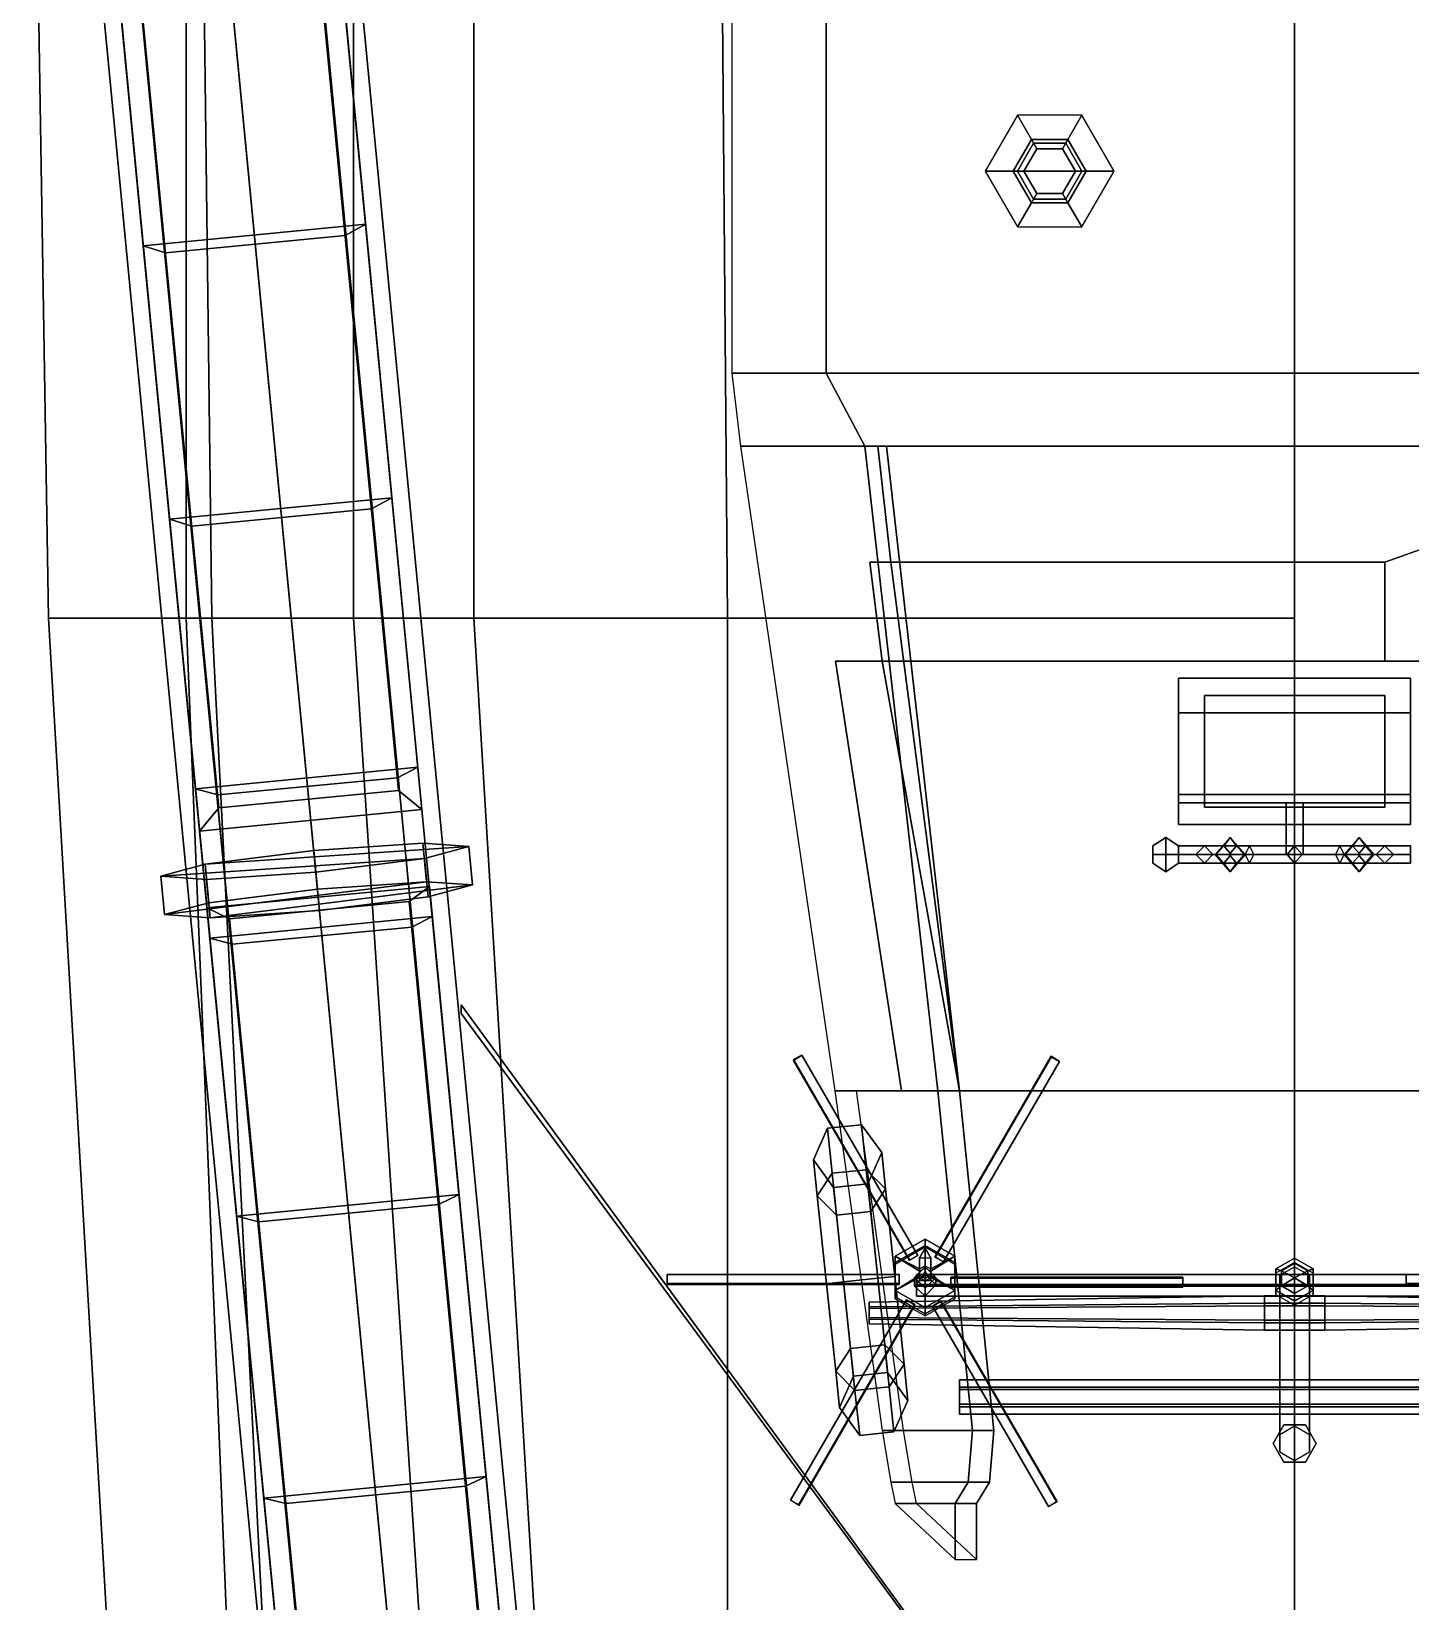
# Model space of a CAD drawing. Extents: x -3 to 3, y -13.2 to 12.7.
# Drawn here: x -2.94 to 0.27, y -2.968 to 0.685 of the extents above; entities that cross this region are included whole.
import ezdxf

# ---------------------------------------------------------------- set-up
doc = ezdxf.new("R2010")
doc.units = 0
doc.layers.get('0').update_dxf_attribs({"linetype": 'CONTINUOUS'})
doc.layers.add('SUPERSTRUCTURE', color=3, linetype='CONTINUOUS')

msp = doc.modelspace()

# ---------------------------------------------------------------- linework, layer by layer
for points in [[(-1.7536, -4.0051, 1.609), (-2.3138, 1.8128, 1.8874), (-2.2319, 0.9618, 1.9279), (-1.7532, -4.01, 1.6789)], [(-2.94, 1.76, 1.85), (-2.58, 1.76), (-2.58, -0.68), (-2.9, -0.68, 1.69)], [(-2.94, 1.76, 1.9), (-2.94, 1.76, 1.85), (-2.9, -0.68, 1.69), (-2.9, -0.68, 1.76)], [(0, 1.76, 1.95), (-2.94, 1.76, 1.9), (-2.9, -0.68, 1.76), (0, -0.68, 1.83)], [(-2.7495, 0.912, 1.9279), (-2.8314, 1.7629, 1.8874), (-2.2712, -4.055, 1.609), (-2.2708, -4.0598, 1.6789)], [(-2.58, 1.76), (-2.55, 1.76, -0.17), (-2.52, -0.68, -0.35), (-2.58, -0.68)], [(-2.55, 1.76, -0.17), (-2.19, 1.76, -0.2), (-2.19, -0.68, -0.37), (-2.52, -0.68, -0.35)], [(-2.19, 1.76, -0.2), (-1.91, 1.76, -0.24), (-1.91, -0.68, -0.42), (-2.19, -0.68, -0.37)], [(-1.91, 1.76, -0.24), (-1.34, 1.76, -0.42), (-1.32, -0.68, -0.61), (-1.91, -0.68, -0.42)], [(-1.34, 1.76, -0.42), (0, 1.76, -1.07), (0, -0.68, -1.07), (-1.32, -0.68, -0.61)], [(-2.8076, 1.5155, 2.4314), (-2.5485, -1.1754, 2.2424), (-2.0309, -1.1256, 2.2424), (-2.29, 1.5654, 2.4314)], [(-1.9393, -4.7899, 1.9165), (-2.1498, -4.8163, 2.0042), (-2.7598, 1.5189, 2.4492), (-2.5493, 1.5453, 2.3616)], [(-1.7275, -4.7756, 2.0042), (-1.9393, -4.7899, 1.9165), (-2.5493, 1.5453, 2.3616), (-2.3375, 1.5595, 2.4492)], [(-1.6386, -4.7819, 2.2158), (-1.7275, -4.7756, 2.0042), (-2.3375, 1.5595, 2.4492), (-2.2487, 1.5532, 2.6609)], [(-2.0309, -1.1256, 2.2424), (-2.0854, -1.0809, 2.1055), (-2.3359, 1.5206, 2.2883), (-2.29, 1.5654, 2.4314)], [(-1.7247, -4.8051, 2.4274), (-1.6386, -4.7819, 2.2158), (-2.2487, 1.5532, 2.6609), (-2.3347, 1.5301, 2.8725)], [(-2.1498, -4.8163, 2.0042), (-2.2359, -4.8394, 2.2158), (-2.8459, 1.4957, 2.6609), (-2.7598, 1.5189, 2.4492)], [(-2.754, 1.4804, 2.2883), (-2.5035, -1.1212, 2.1055), (-2.5485, -1.1754, 2.2424), (-2.8076, 1.5155, 2.4314)], [(-2.147, -4.8457, 2.4274), (-1.9353, -4.8315, 2.5151), (-2.5453, 1.5036, 2.9601), (-2.757, 1.4894, 2.8725)], [(-2.3359, 1.5206, 2.2883), (-2.0854, -1.0809, 2.1055), (-2.5035, -1.1212, 2.1055), (-2.754, 1.4804, 2.2883)], [(-1.9353, -4.8315, 2.5151), (-1.7247, -4.8051, 2.4274), (-2.3347, 1.5301, 2.8725), (-2.5453, 1.5036, 2.9601)], [(-2.2359, -4.8394, 2.2158), (-2.147, -4.8457, 2.4274), (-2.757, 1.4894, 2.8725), (-2.8459, 1.4957, 2.6609)], [(-1.7532, -4.01, 1.6789), (-2.2319, 0.9618, 1.9279), (-2.7495, 0.912, 1.9279), (-2.2708, -4.0598, 1.6789)], [(0, -2.22, 6.78), (0, 0.73, 6.06), (0, 0.73, 6.04), (0, -2.22, 6.76)], [(0, -2.22, 6.76), (0, 0.73, 6.04), (0, 0.73, 6.06), (0, -2.22, 6.78)], [(-0.645, 0.4899, 3.58), (-0.72, 0.36, 3.58), (-0.655, 0.36, 3.67), (-0.6125, 0.4336, 3.67)], [(-0.495, 0.4899, 3.58), (-0.645, 0.4899, 3.58), (-0.6125, 0.4336, 3.67), (-0.5275, 0.4336, 3.67)], [(-0.42, 0.36, 3.58), (-0.495, 0.4899, 3.58), (-0.5275, 0.4336, 3.67), (-0.485, 0.36, 3.67)], [(-0.6125, 0.4336, 3.67), (-0.655, 0.36, 3.67), (-0.63, 0.36, 3.67), (-0.6, 0.412, 3.67)], [(-0.6075, 0.425, 3.52), (-0.645, 0.36, 3.53), (-0.645, 0.36, 3.58), (-0.6075, 0.425, 3.58)], [(-0.6, 0.412, 3.67), (-0.63, 0.36, 3.67), (-0.63, 0.36, 3.77), (-0.6, 0.412, 3.77)], [(-0.54, 0.412, 3.77), (-0.6, 0.412, 3.77), (-0.63, 0.36, 3.77), (-0.51, 0.36, 3.77)], [(-0.5275, 0.4336, 3.67), (-0.6125, 0.4336, 3.67), (-0.6, 0.412, 3.67), (-0.54, 0.412, 3.67)], [(-0.5325, 0.425, 3.52), (-0.6075, 0.425, 3.52), (-0.6075, 0.425, 3.58), (-0.5325, 0.425, 3.58)], [(-0.54, 0.412, 3.67), (-0.6, 0.412, 3.67), (-0.6, 0.412, 3.77), (-0.54, 0.412, 3.77)], [(-0.485, 0.36, 3.67), (-0.5275, 0.4336, 3.67), (-0.54, 0.412, 3.67), (-0.51, 0.36, 3.67)], [(-0.51, 0.36, 3.67), (-0.54, 0.412, 3.67), (-0.54, 0.412, 3.77), (-0.51, 0.36, 3.77)], [(-0.495, 0.36, 3.53), (-0.5325, 0.425, 3.52), (-0.5325, 0.425, 3.58), (-0.495, 0.36, 3.58)], [(-0.72, 0.36, 3.58), (-0.645, 0.2301, 3.58), (-0.6125, 0.2864, 3.67), (-0.655, 0.36, 3.67)], [(-0.655, 0.36, 3.67), (-0.6125, 0.2864, 3.67), (-0.6, 0.308, 3.67), (-0.63, 0.36, 3.67)], [(-0.645, 0.36, 3.53), (-0.6075, 0.295, 3.53), (-0.6075, 0.295, 3.58), (-0.645, 0.36, 3.58)], [(-0.63, 0.36, 3.67), (-0.6, 0.308, 3.67), (-0.6, 0.308, 3.77), (-0.63, 0.36, 3.77)], [(-0.51, 0.36, 3.77), (-0.63, 0.36, 3.77), (-0.6, 0.308, 3.77), (-0.54, 0.308, 3.77)], [(-0.54, 0.308, 3.67), (-0.51, 0.36, 3.67), (-0.51, 0.36, 3.77), (-0.54, 0.308, 3.77)], [(-0.5275, 0.2864, 3.67), (-0.485, 0.36, 3.67), (-0.51, 0.36, 3.67), (-0.54, 0.308, 3.67)], [(-0.5325, 0.295, 3.53), (-0.495, 0.36, 3.53), (-0.495, 0.36, 3.58), (-0.5325, 0.295, 3.58)], [(-0.495, 0.2301, 3.58), (-0.42, 0.36, 3.58), (-0.485, 0.36, 3.67), (-0.5275, 0.2864, 3.67)], [(-0.6125, 0.2864, 3.67), (-0.5275, 0.2864, 3.67), (-0.54, 0.308, 3.67), (-0.6, 0.308, 3.67)], [(-0.6075, 0.295, 3.53), (-0.5325, 0.295, 3.53), (-0.5325, 0.295, 3.58), (-0.6075, 0.295, 3.58)], [(-0.6, 0.308, 3.67), (-0.54, 0.308, 3.67), (-0.54, 0.308, 3.77), (-0.6, 0.308, 3.77)], [(-0.645, 0.2301, 3.58), (-0.495, 0.2301, 3.58), (-0.5275, 0.2864, 3.67), (-0.6125, 0.2864, 3.67)], [(-2.162, 0.2362, 1.887), (-2.2097, 0.2099, 2.1962), (-2.6278, 0.1697, 2.1962), (-2.6796, 0.1864, 1.887)], [(-2.6796, 0.1864, 1.887), (-2.6278, 0.1697, 2.1962), (-2.2097, 0.2099, 2.1962), (-2.162, 0.2362, 1.887)], [(-2.6184, -0.4498, 1.8523), (-2.5666, -0.4658, 2.1516), (-2.1485, -0.4256, 2.1516), (-2.1008, -0.4, 1.8523)], [(-2.1008, -0.4, 1.8523), (-2.1485, -0.4256, 2.1516), (-2.5666, -0.4658, 2.1516), (-2.6184, -0.4498, 1.8523)], [(0, -0.68, 1.83), (-2.9, -0.68, 1.76), (-2.67, -4.64, 1.54), (0, -4.64, 1.63)], [(-2.9, -0.68, 1.76), (-2.9, -0.68, 1.69), (-2.67, -4.64, 1.49), (-2.67, -4.64, 1.54)], [(-2.9, -0.68, 1.69), (-2.58, -0.68), (-2.42, -4.64), (-2.67, -4.64, 1.49)], [(-2.58, -0.68), (-2.52, -0.68, -0.35), (-2.32, -4.64, -0.6), (-2.42, -4.64)], [(-2.52, -0.68, -0.35), (-2.19, -0.68, -0.37), (-1.93, -4.64, -0.68), (-2.32, -4.64, -0.6)], [(-2.19, -0.68, -0.37), (-1.91, -0.68, -0.42), (-1.67, -4.64, -0.73), (-1.93, -4.64, -0.68)], [(-1.91, -0.68, -0.42), (-1.32, -0.68, -0.61), (-1.32, -4.64, -0.8), (-1.67, -4.64, -0.73)], [(-1.32, -0.68, -0.61), (0, -0.68, -1.07), (0, -4.64, -1.07), (-1.32, -4.64, -0.8)], [(-0.27, -1.11, 3.55), (-0.27, -0.82, 3.37), (-0.27, -1.16, 3.37), (-0.27, -1.16, 3.55)], [(0.27, -0.82, 3.86), (0.27, -0.82, 3.37), (-0.27, -0.82, 3.37), (-0.27, -0.82, 3.86)], [(-0.27, -0.82, 3.86), (-0.27, -0.82, 3.37), (-0.27, -1.09, 3.89), (-0.27, -0.9, 3.98)], [(0.27, -0.9, 3.98), (0.27, -0.82, 3.86), (-0.27, -0.82, 3.86), (-0.27, -0.9, 3.98)], [(-0.27, -1.09, 3.89), (-0.27, -0.82, 3.37), (-0.27, -1.11, 3.55), (-0.27, -1.11, 3.85)], [(0.27, -1.16, 3.37), (0.27, -0.82, 3.37), (0.27, -1.11, 3.55), (0.27, -1.16, 3.55)], [(0.27, -1.09, 3.89), (0.27, -0.82, 3.37), (0.27, -0.82, 3.86), (0.27, -0.9, 3.98)], [(0.27, -1.11, 3.55), (0.27, -0.82, 3.37), (0.27, -1.09, 3.89), (0.27, -1.11, 3.85)], [(-0.21, -0.86, 3.37), (-0.21, -0.86, 2.69), (-0.21, -1.12, 2.69), (-0.21, -1.12, 3.37)], [(0.21, -0.86, 3.37), (0.21, -0.86, 2.69), (-0.21, -0.86, 2.69), (-0.21, -0.86, 3.37)], [(0.21, -1.12, 2.69), (0.21, -0.86, 2.69), (0.21, -0.86, 3.37), (0.21, -1.12, 3.37)], [(-0.27, -0.9, 3.98), (-0.27, -1.09, 3.89), (0.27, -1.09, 3.89), (0.27, -0.9, 3.98)], [(-2.0404, -1.0269, 1.8283), (-2.0883, -1.0512, 2.1076), (-2.5064, -1.0914, 2.1076), (-2.558, -1.0768, 1.8283)], [(-2.558, -1.0768, 1.8283), (-2.5064, -1.0914, 2.1076), (-2.0883, -1.0512, 2.1076), (-2.0404, -1.0269, 1.8283)], [(-2.5485, -1.1754, 2.2424), (-2.5035, -1.1212, 2.1055), (-2.0854, -1.0809, 2.1055), (-2.0309, -1.1256, 2.2424)], [(0.27, -1.11, 3.85), (0.27, -1.09, 3.89), (-0.27, -1.09, 3.89), (-0.27, -1.11, 3.85)], [(0.27, -1.16, 3.55), (0.27, -1.11, 3.55), (-0.27, -1.11, 3.55), (-0.27, -1.16, 3.55)], [(-0.27, -1.11, 3.85), (-0.27, -1.11, 3.55), (0.27, -1.11, 3.55), (0.27, -1.11, 3.85)], [(-0.21, -1.12, 3.37), (-0.21, -1.12, 2.69), (0.21, -1.12, 2.69), (0.21, -1.12, 3.37)], [(-0.02, -1.23, 3.72), (0, -1.23, 3.74), (0, -1.11, 3.74), (-0.02, -1.11, 3.72)], [(0, -1.23, 3.7), (-0.02, -1.23, 3.72), (-0.02, -1.11, 3.72), (0, -1.11, 3.7)], [(0, -1.23, 3.74), (0.02, -1.23, 3.72), (0.02, -1.11, 3.72), (0, -1.11, 3.74)], [(0.02, -1.23, 3.72), (0, -1.23, 3.7), (0, -1.11, 3.7), (0.02, -1.11, 3.72)], [(-0.27, -1.16, 3.55), (-0.27, -1.16, 3.37), (0.27, -1.16, 3.37), (0.27, -1.16, 3.55)], [(-2.0288, -1.2038, 2.2123), (-2.2829, -1.2209, 2.1071), (-2.5356, -1.2526, 2.2123), (-1.9222, -1.2114, 2.4662)], [(-2.0202, -1.2932, 2.206), (-2.2743, -1.3103, 2.1008), (-2.2829, -1.2209, 2.1071), (-2.0288, -1.2038, 2.2123)], [(-1.9136, -1.3008, 2.46), (-2.0202, -1.2932, 2.206), (-2.0288, -1.2038, 2.2123), (-1.9222, -1.2114, 2.4662)], [(-0.33, -1.21, 3.72), (-0.33, -1.23, 3.74), (-0.3, -1.23, 3.76), (-0.3, -1.19, 3.72)], [(-0.33, -1.23, 3.7), (-0.33, -1.21, 3.72), (-0.3, -1.19, 3.72), (-0.3, -1.23, 3.68)], [(-0.27, -1.21, 3.72), (-0.27, -1.23, 3.7), (-0.3, -1.23, 3.68), (-0.3, -1.19, 3.72)], [(-0.27, -1.23, 3.74), (-0.27, -1.21, 3.72), (-0.3, -1.19, 3.72), (-0.3, -1.23, 3.76)], [(-0.165, -1.21, 3.4342), (-0.1823, -1.23, 3.4442), (-0.1846, -1.23, 3.4802), (-0.15, -1.19, 3.4602)], [(-0.1523, -1.23, 3.4962), (-0.135, -1.21, 3.4862), (-0.15, -1.19, 3.4602), (-0.1846, -1.23, 3.4802)], [(-0.1823, -1.23, 3.9958), (-0.165, -1.21, 4.0058), (-0.15, -1.19, 3.9798), (-0.1846, -1.23, 3.9598)], [(-0.135, -1.21, 3.9538), (-0.1523, -1.23, 3.9438), (-0.1846, -1.23, 3.9598), (-0.15, -1.19, 3.9798)], [(-0.1477, -1.23, 3.4242), (-0.165, -1.21, 3.4342), (-0.15, -1.19, 3.4602), (-0.1154, -1.23, 3.4402)], [(-0.165, -1.21, 4.0058), (-0.1477, -1.23, 4.0158), (-0.1154, -1.23, 3.9998), (-0.15, -1.19, 3.9798)], [(-0.135, -1.21, 3.4862), (-0.1177, -1.23, 3.4762), (-0.1154, -1.23, 3.4402), (-0.15, -1.19, 3.4602)], [(-0.1177, -1.23, 3.9638), (-0.135, -1.21, 3.9538), (-0.15, -1.19, 3.9798), (-0.1154, -1.23, 3.9998)], [(0.165, -1.21, 3.4342), (0.1477, -1.23, 3.4242), (0.1154, -1.23, 3.4402), (0.15, -1.19, 3.4602)], [(0.1177, -1.23, 3.4762), (0.135, -1.21, 3.4862), (0.15, -1.19, 3.4602), (0.1154, -1.23, 3.4402)], [(0.1477, -1.23, 4.0158), (0.165, -1.21, 4.0058), (0.15, -1.19, 3.9798), (0.1154, -1.23, 3.9998)], [(0.135, -1.21, 3.9538), (0.1177, -1.23, 3.9638), (0.1154, -1.23, 3.9998), (0.15, -1.19, 3.9798)], [(0.135, -1.21, 3.4862), (0.1523, -1.23, 3.4962), (0.1846, -1.23, 3.4802), (0.15, -1.19, 3.4602)], [(0.1523, -1.23, 3.9438), (0.135, -1.21, 3.9538), (0.15, -1.19, 3.9798), (0.1846, -1.23, 3.9598)], [(0.1823, -1.23, 3.4442), (0.165, -1.21, 3.4342), (0.15, -1.19, 3.4602), (0.1846, -1.23, 3.4802)], [(0.165, -1.21, 4.0058), (0.1823, -1.23, 3.9958), (0.1846, -1.23, 3.9598), (0.15, -1.19, 3.9798)], [(-1.9222, -1.2114, 2.4662), (-2.5356, -1.2526, 2.2123), (-2.6389, -1.2804, 2.4662), (-2.0254, -1.2392, 2.7202)], [(-2.0254, -1.2392, 2.7202), (-2.6389, -1.2804, 2.4662), (-2.5322, -1.288, 2.7202), (-2.2781, -1.2709, 2.8254)], [(-2.2743, -1.3103, 2.1008), (-2.527, -1.342, 2.206), (-2.5356, -1.2526, 2.2123), (-2.2829, -1.2209, 2.1071)], [(-2.2695, -1.3603, 2.8191), (-2.0168, -1.3286, 2.7139), (-2.0254, -1.2392, 2.7202), (-2.2781, -1.2709, 2.8254)], [(-2.0168, -1.3286, 2.7139), (-1.9136, -1.3008, 2.46), (-1.9222, -1.2114, 2.4662), (-2.0254, -1.2392, 2.7202)], [(-0.33, -1.25, 3.72), (-0.33, -1.23, 3.74), (-0.33, -1.21, 3.72), (-0.33, -1.23, 3.7)], [(-0.33, -1.23, 3.74), (-0.33, -1.25, 3.72), (-0.3, -1.27, 3.72), (-0.3, -1.23, 3.76)], [(-0.33, -1.25, 3.72), (-0.33, -1.23, 3.7), (-0.3, -1.23, 3.68), (-0.3, -1.27, 3.72)], [(-0.27, -1.23, 3.7), (-0.27, -1.25, 3.72), (-0.3, -1.27, 3.72), (-0.3, -1.23, 3.68)], [(-0.27, -1.25, 3.72), (-0.27, -1.23, 3.74), (-0.3, -1.23, 3.76), (-0.3, -1.27, 3.72)], [(-0.27, -1.21, 3.72), (-0.27, -1.23, 3.74), (0, -1.23, 3.74), (0, -1.21, 3.72)], [(-0.27, -1.23, 3.7), (-0.27, -1.21, 3.72), (0, -1.21, 3.72), (0, -1.23, 3.7)], [(-0.27, -1.23, 3.74), (-0.27, -1.25, 3.72), (0, -1.25, 3.72), (0, -1.23, 3.74)], [(-0.27, -1.25, 3.72), (-0.27, -1.23, 3.7), (0, -1.23, 3.7), (0, -1.25, 3.72)], [(-0.23, -1.23, 3.72), (-0.21, -1.21, 3.72), (-0.105, -1.21, 3.5381), (-0.115, -1.23, 3.5208)], [(-0.115, -1.23, 3.9192), (-0.105, -1.21, 3.9019), (-0.21, -1.21, 3.72), (-0.23, -1.23, 3.72)], [(-0.21, -1.25, 3.72), (-0.23, -1.23, 3.72), (-0.115, -1.23, 3.5208), (-0.105, -1.25, 3.5381)], [(-0.105, -1.25, 3.9019), (-0.115, -1.23, 3.9192), (-0.23, -1.23, 3.72), (-0.21, -1.25, 3.72)], [(-0.21, -1.21, 3.72), (-0.19, -1.23, 3.72), (-0.095, -1.23, 3.5555), (-0.105, -1.21, 3.5381)], [(-0.105, -1.21, 3.9019), (-0.095, -1.23, 3.8845), (-0.19, -1.23, 3.72), (-0.21, -1.21, 3.72)], [(-0.19, -1.23, 3.72), (-0.21, -1.25, 3.72), (-0.105, -1.25, 3.5381), (-0.095, -1.23, 3.5555)], [(-0.095, -1.23, 3.8845), (-0.105, -1.25, 3.9019), (-0.21, -1.25, 3.72), (-0.19, -1.23, 3.72)], [(-0.1823, -1.23, 3.4442), (-0.165, -1.25, 3.4342), (-0.15, -1.27, 3.4602), (-0.1846, -1.23, 3.4802)], [(-0.135, -1.25, 3.4862), (-0.1523, -1.23, 3.4962), (-0.1846, -1.23, 3.4802), (-0.15, -1.27, 3.4602)], [(-0.165, -1.25, 4.0058), (-0.1823, -1.23, 3.9958), (-0.1846, -1.23, 3.9598), (-0.15, -1.27, 3.9798)], [(-0.1523, -1.23, 3.9438), (-0.135, -1.25, 3.9538), (-0.15, -1.27, 3.9798), (-0.1846, -1.23, 3.9598)], [(-0.165, -1.25, 3.4342), (-0.1823, -1.23, 3.4442), (-0.165, -1.21, 3.4342), (-0.1477, -1.23, 3.4242)], [(-0.165, -1.25, 4.0058), (-0.1477, -1.23, 4.0158), (-0.165, -1.21, 4.0058), (-0.1823, -1.23, 3.9958)], [(-0.165, -1.25, 3.4342), (-0.1477, -1.23, 3.4242), (-0.1154, -1.23, 3.4402), (-0.15, -1.27, 3.4602)], [(-0.1477, -1.23, 4.0158), (-0.165, -1.25, 4.0058), (-0.15, -1.27, 3.9798), (-0.1154, -1.23, 3.9998)], [(-0.135, -1.21, 3.4862), (-0.1523, -1.23, 3.4962), (-0.0173, -1.23, 3.73), (0, -1.21, 3.72)], [(-0.1523, -1.23, 3.9438), (-0.135, -1.21, 3.9538), (0, -1.21, 3.72), (-0.0173, -1.23, 3.71)], [(-0.1523, -1.23, 3.4962), (-0.135, -1.25, 3.4862), (0, -1.25, 3.72), (-0.0173, -1.23, 3.73)], [(-0.135, -1.25, 3.9538), (-0.1523, -1.23, 3.9438), (-0.0173, -1.23, 3.71), (0, -1.25, 3.72)], [(-0.1177, -1.23, 3.4762), (-0.135, -1.25, 3.4862), (-0.15, -1.27, 3.4602), (-0.1154, -1.23, 3.4402)], [(-0.135, -1.25, 3.9538), (-0.1177, -1.23, 3.9638), (-0.1154, -1.23, 3.9998), (-0.15, -1.27, 3.9798)], [(-0.1177, -1.23, 3.4762), (-0.135, -1.21, 3.4862), (0, -1.21, 3.72), (0.0173, -1.23, 3.71)], [(-0.135, -1.21, 3.9538), (-0.1177, -1.23, 3.9638), (0.0173, -1.23, 3.73), (0, -1.21, 3.72)], [(-0.135, -1.25, 3.4862), (-0.1177, -1.23, 3.4762), (0.0173, -1.23, 3.71), (0, -1.25, 3.72)], [(-0.1177, -1.23, 3.9638), (-0.135, -1.25, 3.9538), (0, -1.25, 3.72), (0.0173, -1.23, 3.73)], [(-0.115, -1.23, 3.5208), (-0.105, -1.21, 3.5381), (0.105, -1.21, 3.5381), (0.115, -1.23, 3.5208)], [(0.115, -1.23, 3.9192), (0.105, -1.21, 3.9019), (-0.105, -1.21, 3.9019), (-0.115, -1.23, 3.9192)], [(-0.105, -1.25, 3.5381), (-0.115, -1.23, 3.5208), (0.115, -1.23, 3.5208), (0.105, -1.25, 3.5381)], [(0.105, -1.25, 3.9019), (0.115, -1.23, 3.9192), (-0.115, -1.23, 3.9192), (-0.105, -1.25, 3.9019)], [(-0.105, -1.21, 3.5381), (-0.095, -1.23, 3.5555), (0.095, -1.23, 3.5555), (0.105, -1.21, 3.5381)], [(0.105, -1.21, 3.9019), (0.095, -1.23, 3.8845), (-0.095, -1.23, 3.8845), (-0.105, -1.21, 3.9019)], [(-0.095, -1.23, 3.5555), (-0.105, -1.25, 3.5381), (0.105, -1.25, 3.5381), (0.095, -1.23, 3.5555)], [(0.095, -1.23, 3.8845), (0.105, -1.25, 3.9019), (-0.105, -1.25, 3.9019), (-0.095, -1.23, 3.8845)], [(0.135, -1.21, 3.4862), (0.1177, -1.23, 3.4762), (-0.0173, -1.23, 3.71), (0, -1.21, 3.72)], [(0.1177, -1.23, 3.9638), (0.135, -1.21, 3.9538), (0, -1.21, 3.72), (-0.0173, -1.23, 3.73)], [(0.1177, -1.23, 3.4762), (0.135, -1.25, 3.4862), (0, -1.25, 3.72), (-0.0173, -1.23, 3.71)], [(0.135, -1.25, 3.9538), (0.1177, -1.23, 3.9638), (-0.0173, -1.23, 3.73), (0, -1.25, 3.72)], [(0.27, -1.23, 3.74), (0.27, -1.21, 3.72), (0, -1.21, 3.72), (0, -1.23, 3.74)], [(0.27, -1.21, 3.72), (0.27, -1.23, 3.7), (0, -1.23, 3.7), (0, -1.21, 3.72)], [(0.1523, -1.23, 3.4962), (0.135, -1.21, 3.4862), (0, -1.21, 3.72), (0.0173, -1.23, 3.73)], [(0.135, -1.21, 3.9538), (0.1523, -1.23, 3.9438), (0.0173, -1.23, 3.71), (0, -1.21, 3.72)], [(0.27, -1.25, 3.72), (0.27, -1.23, 3.74), (0, -1.23, 3.74), (0, -1.25, 3.72)], [(0.27, -1.23, 3.7), (0.27, -1.25, 3.72), (0, -1.25, 3.72), (0, -1.23, 3.7)], [(0.135, -1.25, 3.4862), (0.1523, -1.23, 3.4962), (0.0173, -1.23, 3.73), (0, -1.25, 3.72)], [(0.1523, -1.23, 3.9438), (0.135, -1.25, 3.9538), (0, -1.25, 3.72), (0.0173, -1.23, 3.71)], [(0.105, -1.21, 3.5381), (0.095, -1.23, 3.5555), (0.19, -1.23, 3.72), (0.21, -1.21, 3.72)], [(0.21, -1.21, 3.72), (0.19, -1.23, 3.72), (0.095, -1.23, 3.8845), (0.105, -1.21, 3.9019)], [(0.095, -1.23, 3.5555), (0.105, -1.25, 3.5381), (0.21, -1.25, 3.72), (0.19, -1.23, 3.72)], [(0.19, -1.23, 3.72), (0.21, -1.25, 3.72), (0.105, -1.25, 3.9019), (0.095, -1.23, 3.8845)], [(0.115, -1.23, 3.5208), (0.105, -1.21, 3.5381), (0.21, -1.21, 3.72), (0.23, -1.23, 3.72)], [(0.23, -1.23, 3.72), (0.21, -1.21, 3.72), (0.105, -1.21, 3.9019), (0.115, -1.23, 3.9192)], [(0.105, -1.25, 3.5381), (0.115, -1.23, 3.5208), (0.23, -1.23, 3.72), (0.21, -1.25, 3.72)], [(0.21, -1.25, 3.72), (0.23, -1.23, 3.72), (0.115, -1.23, 3.9192), (0.105, -1.25, 3.9019)], [(0.1477, -1.23, 3.4242), (0.165, -1.25, 3.4342), (0.15, -1.27, 3.4602), (0.1154, -1.23, 3.4402)], [(0.135, -1.25, 3.4862), (0.1177, -1.23, 3.4762), (0.1154, -1.23, 3.4402), (0.15, -1.27, 3.4602)], [(0.165, -1.25, 4.0058), (0.1477, -1.23, 4.0158), (0.1154, -1.23, 3.9998), (0.15, -1.27, 3.9798)], [(0.1177, -1.23, 3.9638), (0.135, -1.25, 3.9538), (0.15, -1.27, 3.9798), (0.1154, -1.23, 3.9998)], [(0.1523, -1.23, 3.4962), (0.135, -1.25, 3.4862), (0.15, -1.27, 3.4602), (0.1846, -1.23, 3.4802)], [(0.135, -1.25, 3.9538), (0.1523, -1.23, 3.9438), (0.1846, -1.23, 3.9598), (0.15, -1.27, 3.9798)], [(0.165, -1.25, 3.4342), (0.1477, -1.23, 3.4242), (0.165, -1.21, 3.4342), (0.1823, -1.23, 3.4442)], [(0.165, -1.25, 4.0058), (0.1823, -1.23, 3.9958), (0.165, -1.21, 4.0058), (0.1477, -1.23, 4.0158)], [(0.165, -1.25, 3.4342), (0.1823, -1.23, 3.4442), (0.1846, -1.23, 3.4802), (0.15, -1.27, 3.4602)], [(0.1823, -1.23, 3.9958), (0.165, -1.25, 4.0058), (0.15, -1.27, 3.9798), (0.1846, -1.23, 3.9598)], [(-2.527, -1.342, 2.206), (-2.6303, -1.3698, 2.46), (-2.6389, -1.2804, 2.4662), (-2.5356, -1.2526, 2.2123)], [(-2.5236, -1.3774, 2.7139), (-2.2695, -1.3603, 2.8191), (-2.2781, -1.2709, 2.8254), (-2.5322, -1.288, 2.7202)], [(-2.6303, -1.3698, 2.46), (-2.5236, -1.3774, 2.7139), (-2.5322, -1.288, 2.7202), (-2.6389, -1.2804, 2.4662)], [(-2.527, -1.342, 2.206), (-2.2743, -1.3103, 2.1008), (-2.0202, -1.2932, 2.206), (-2.6303, -1.3698, 2.46)], [(-2.6303, -1.3698, 2.46), (-2.0202, -1.2932, 2.206), (-1.9136, -1.3008, 2.46), (-2.5236, -1.3774, 2.7139)], [(-2.0137, -1.3043, 2.2298), (-2.0606, -1.3391, 2.0874), (-2.4786, -1.3794, 2.0874), (-2.5313, -1.3542, 2.2298)], [(-1.7479, -4.0648, 2.0359), (-2.0137, -1.3043, 2.2298), (-2.5313, -1.3542, 2.2298), (-2.2655, -4.1146, 2.0359)], [(-2.5236, -1.3774, 2.7139), (-1.9136, -1.3008, 2.46), (-2.0168, -1.3286, 2.7139), (-2.2695, -1.3603, 2.8191)], [(-1.7986, -4.0599, 1.8962), (-2.0606, -1.3391, 2.0874), (-2.0137, -1.3043, 2.2298), (-1.7479, -4.0648, 2.0359)], [(-2.2167, -4.1001, 1.8962), (-2.4786, -1.3794, 2.0874), (-2.0606, -1.3391, 2.0874), (-1.7986, -4.0599, 1.8962)], [(-2.5313, -1.3542, 2.2298), (-2.4786, -1.3794, 2.0874), (-2.2167, -4.1001, 1.8962), (-2.2655, -4.1146, 2.0359)], [(-2.5245, -1.4243, 1.8039), (-2.4729, -1.4389, 2.0832), (-2.0548, -1.3987, 2.0832), (-2.0069, -1.3745, 1.8039)], [(-2.0069, -1.3745, 1.8039), (-2.0548, -1.3987, 2.0832), (-2.4729, -1.4389, 2.0832), (-2.5245, -1.4243, 1.8039)], [(-0.17, -3.9999, 5.3499), (-1.94, -1.5799, 1.7899), (-1.94, -1.5999, 1.7899), (-0.17, -3.9999, 5.3299)], [(-0.17, -3.9999, 5.3299), (-1.94, -1.5999, 1.7899), (-1.94, -1.5799, 1.7899), (-0.17, -3.9999, 5.3499)], [(0.17, -3.9999, 5.3299), (1.94, -1.5999, 1.7899), (1.94, -1.5799, 1.7899), (0.17, -3.9999, 5.3499)], [(0.17, -3.9999, 5.3499), (1.94, -1.5799, 1.7899), (1.94, -1.5999, 1.7899), (0.17, -3.9999, 5.3299)], [(-1.1665, -1.709, 7.0356), (-1.147, -1.6966, 7.0475), (-0.877, -2.1625, 7.0883), (-0.8965, -2.1748, 7.0763)], [(-1.147, -1.6966, 7.0475), (-1.1665, -1.7067, 7.0615), (-0.8965, -2.1726, 7.1022), (-0.877, -2.1625, 7.0883)], [(-1.1665, -1.7067, 7.0615), (-1.1665, -1.709, 7.0356), (-0.8965, -2.1748, 7.0763), (-0.8965, -2.1726, 7.1022)], [(-0.5665, -1.6992, 7.0608), (-0.5665, -1.7015, 7.0349), (-0.8365, -2.1674, 7.0757), (-0.8365, -2.1651, 7.1016)], [(-0.547, -1.7116, 7.0489), (-0.5665, -1.6992, 7.0608), (-0.8365, -2.1651, 7.1016), (-0.817, -2.1775, 7.0896)], [(-0.5665, -1.7015, 7.0349), (-0.547, -1.7116, 7.0489), (-0.817, -2.1775, 7.0896), (-0.8365, -2.1674, 7.0757)], [(-1.0873, -1.8669, 3.03), (-1.0078, -1.8585, 3.03), (-0.9968, -1.9632, 2.7759), (-1.0763, -1.9715, 2.7759)], [(-1.0763, -1.9715, 3.2841), (-0.9968, -1.9632, 3.2841), (-1.0078, -1.8585, 3.03), (-1.0873, -1.8669, 3.03)], [(-1.0078, -1.8585, 3.03), (-0.9608, -1.9232, 3.03), (-0.9519, -2.0077, 2.8249), (-0.9968, -1.9632, 2.7759)], [(-0.9968, -1.9632, 3.2841), (-0.9519, -2.0077, 3.2351), (-0.9608, -1.9232, 3.03), (-1.0078, -1.8585, 3.03)], [(-1.1199, -1.94, 3.03), (-1.0873, -1.8669, 3.03), (-1.0763, -1.9715, 2.7759), (-1.111, -2.0244, 2.8249)], [(-1.111, -2.0244, 3.2351), (-1.0763, -1.9715, 3.2841), (-1.0873, -1.8669, 3.03), (-1.1199, -1.94, 3.03)], [(-0.9608, -1.9232, 3.03), (-0.9933, -1.9963, 3.03), (-0.9865, -2.0606, 2.8739), (-0.9519, -2.0077, 2.8249)], [(-0.9519, -2.0077, 3.2351), (-0.9865, -2.0606, 3.1861), (-0.9933, -1.9963, 3.03), (-0.9608, -1.9232, 3.03)], [(-1.0729, -2.0047, 3.03), (-1.1199, -1.94, 3.03), (-1.111, -2.0244, 2.8249), (-1.0661, -2.069, 2.8739)], [(-1.0661, -2.069, 3.1861), (-1.111, -2.0244, 3.2351), (-1.1199, -1.94, 3.03), (-1.0729, -2.0047, 3.03)], [(-1.111, -2.0244, 2.8249), (-1.0763, -1.9715, 2.7759), (-1.0498, -2.2242, 2.6707), (-1.0896, -2.2284, 2.74)], [(-1.0896, -2.2284, 3.32), (-1.0498, -2.2242, 3.3893), (-1.0763, -1.9715, 3.2841), (-1.111, -2.0244, 3.2351)], [(-1.0763, -1.9715, 2.7759), (-0.9968, -1.9632, 2.7759), (-0.9702, -2.2158, 2.6707), (-1.0498, -2.2242, 2.6707)], [(-1.0498, -2.2242, 3.3893), (-0.9702, -2.2158, 3.3893), (-0.9968, -1.9632, 3.2841), (-1.0763, -1.9715, 3.2841)], [(-0.9968, -1.9632, 2.7759), (-0.9519, -2.0077, 2.8249), (-0.9304, -2.2116, 2.74), (-0.9702, -2.2158, 2.6707)], [(-0.9702, -2.2158, 3.3893), (-0.9304, -2.2116, 3.32), (-0.9519, -2.0077, 3.2351), (-0.9968, -1.9632, 3.2841)], [(-0.9933, -1.9963, 3.03), (-1.0729, -2.0047, 3.03), (-1.0661, -2.069, 2.8739), (-0.9865, -2.0606, 2.8739)], [(-0.9865, -2.0606, 3.1861), (-1.0661, -2.069, 3.1861), (-1.0729, -2.0047, 3.03), (-0.9933, -1.9963, 3.03)], [(-0.9519, -2.0077, 2.8249), (-0.9865, -2.0606, 2.8739), (-0.9702, -2.2158, 2.8093), (-0.9304, -2.2116, 2.74)], [(-0.9304, -2.2116, 3.32), (-0.9702, -2.2158, 3.2507), (-0.9865, -2.0606, 3.1861), (-0.9519, -2.0077, 3.2351)], [(-1.9447, -2.0213, 1.7785), (-1.9927, -2.0441, 2.0378), (-2.4108, -2.0844, 2.0378), (-2.4623, -2.0711, 1.7785)], [(-2.4623, -2.0711, 1.7785), (-2.4108, -2.0844, 2.0378), (-1.9927, -2.0441, 2.0378), (-1.9447, -2.0213, 1.7785)], [(-1.0661, -2.069, 2.8739), (-1.111, -2.0244, 2.8249), (-1.0896, -2.2284, 2.74), (-1.0498, -2.2242, 2.8093)], [(-1.0498, -2.2242, 3.2507), (-1.0896, -2.2284, 3.32), (-1.111, -2.0244, 3.2351), (-1.0661, -2.069, 3.1861)], [(-0.9865, -2.0606, 2.8739), (-1.0661, -2.069, 2.8739), (-1.0498, -2.2242, 2.8093), (-0.9702, -2.2158, 2.8093)], [(-0.9702, -2.2158, 3.2507), (-1.0498, -2.2242, 3.2507), (-1.0661, -2.069, 3.1861), (-0.9865, -2.0606, 3.1861)], [(-0.86, -2.192, 7.2615), (-0.873, -2.1995, 7.2622), (-0.9293, -2.1645, 7.2892), (-0.86, -2.1246, 7.2858)], [(-0.873, -2.1942, 7.322), (-0.86, -2.1868, 7.3213), (-0.86, -2.1246, 7.2858), (-0.9293, -2.1645, 7.2892)], [(-0.9293, -2.1793, 7.1199), (-0.9293, -2.259, 7.1269), (-0.86, -2.2988, 7.1303), (-0.86, -2.1394, 7.1164)], [(-0.86, -2.1438, 7.0666), (-0.9293, -2.1836, 7.0701), (-0.9293, -2.1793, 7.1199), (-0.86, -2.1394, 7.1164)], [(-0.86, -2.199, 7.1818), (-0.873, -2.2214, 7.1838), (-0.873, -2.1691, 7.7815), (-0.86, -2.1467, 7.7796)], [(-0.847, -2.1995, 7.2622), (-0.86, -2.192, 7.2615), (-0.86, -2.1246, 7.2858), (-0.7907, -2.1645, 7.2892)], [(-0.86, -2.1868, 7.3213), (-0.847, -2.1942, 7.322), (-0.7907, -2.1645, 7.2892), (-0.86, -2.1246, 7.2858)], [(-0.86, -2.1394, 7.1164), (-0.86, -2.2988, 7.1303), (-0.7907, -2.259, 7.1269), (-0.7907, -2.1793, 7.1199)], [(-0.7907, -2.1836, 7.0701), (-0.86, -2.1438, 7.0666), (-0.86, -2.1394, 7.1164), (-0.7907, -2.1793, 7.1199)], [(-0.847, -2.2214, 7.1838), (-0.86, -2.199, 7.1818), (-0.86, -2.1467, 7.7796), (-0.847, -2.1691, 7.7815)], [(-0.873, -2.1995, 7.2622), (-0.873, -2.2144, 7.2635), (-0.9293, -2.2442, 7.2962), (-0.9293, -2.1645, 7.2892)], [(-0.873, -2.2092, 7.3233), (-0.873, -2.1942, 7.322), (-0.9293, -2.1645, 7.2892), (-0.9293, -2.2442, 7.2962)], [(-0.9293, -2.1836, 7.0701), (-0.9293, -2.2633, 7.077), (-0.9293, -2.259, 7.1269), (-0.9293, -2.1793, 7.1199)], [(-0.86, -2.2073, 6.9718), (-0.885, -2.2344, 6.949), (-0.885, -2.2139, 7.1831), (-0.86, -2.189, 7.181)], [(-0.873, -2.2214, 7.1838), (-0.847, -2.2214, 7.1838), (-0.847, -2.1691, 7.7815), (-0.873, -2.1691, 7.7815)], [(-0.835, -2.23, 6.9988), (-0.86, -2.2073, 6.9718), (-0.86, -2.189, 7.181), (-0.835, -2.2139, 7.1831)], [(-0.847, -2.2144, 7.2635), (-0.847, -2.1995, 7.2622), (-0.7907, -2.1645, 7.2892), (-0.7907, -2.2442, 7.2962)], [(-0.847, -2.1942, 7.322), (-0.847, -2.2092, 7.3233), (-0.7907, -2.2442, 7.2962), (-0.7907, -2.1645, 7.2892)], [(-0.7907, -2.2633, 7.077), (-0.7907, -2.1836, 7.0701), (-0.7907, -2.1793, 7.1199), (-0.7907, -2.259, 7.1269)], [(0, -2.1808, 7.1555), (0, -2.1693, 7.119), (-0.0433, -2.1942, 7.1212), (-0.0306, -2.1984, 7.1571)], [(0, -2.1789, 7.0094), (-0.0433, -2.2038, 7.0116), (-0.0433, -2.1942, 7.1212), (0, -2.1693, 7.119)], [(0, -2.5602, 2.7665), (-0.0346, -2.5801, 2.7683), (-0.0346, -2.2088, 7.012), (0, -2.1889, 7.0103)], [(0, -2.2148, 7.1732), (0, -2.1808, 7.1555), (-0.0306, -2.1984, 7.1571), (0, -2.2148, 7.1732)], [(0.0306, -2.1984, 7.1571), (0.0433, -2.1942, 7.1212), (0, -2.1693, 7.119), (0, -2.1808, 7.1555)], [(0.0433, -2.2038, 7.0116), (0, -2.1789, 7.0094), (0, -2.1693, 7.119), (0.0433, -2.1942, 7.1212)], [(0, -2.2148, 7.1732), (0.0306, -2.1984, 7.1571), (0, -2.1808, 7.1555), (0, -2.2148, 7.1732)], [(0.0346, -2.5801, 2.7683), (0, -2.5602, 2.7665), (0, -2.1889, 7.0103), (0.0346, -2.2088, 7.012)], [(-1.46, -2.2303, 7.0812), (-1.46, -2.2068, 7.0922), (-0.92, -2.2068, 7.0922), (-0.92, -2.2303, 7.0812)], [(-1.46, -2.2068, 7.0922), (-1.46, -2.2281, 7.1071), (-0.92, -2.2281, 7.1071), (-0.92, -2.2068, 7.0922)], [(-1.46, -2.2281, 7.1071), (-1.46, -2.2303, 7.0812), (-0.92, -2.2303, 7.0812), (-0.92, -2.2281, 7.1071)], [(-1.0498, -2.2242, 2.8093), (-1.0896, -2.2284, 2.74), (-1.0681, -2.4323, 2.8249), (-1.0335, -2.3794, 2.8739)], [(-1.0896, -2.2284, 2.74), (-1.0498, -2.2242, 2.6707), (-1.0232, -2.4768, 2.7759), (-1.0681, -2.4323, 2.8249)], [(-1.0335, -2.3794, 3.1861), (-1.0681, -2.4323, 3.2351), (-1.0896, -2.2284, 3.32), (-1.0498, -2.2242, 3.2507)], [(-1.0681, -2.4323, 3.2351), (-1.0232, -2.4768, 3.2841), (-1.0498, -2.2242, 3.3893), (-1.0896, -2.2284, 3.32)], [(-0.9702, -2.2158, 2.8093), (-1.0498, -2.2242, 2.8093), (-1.0335, -2.3794, 2.8739), (-0.9539, -2.371, 2.8739)], [(-1.0498, -2.2242, 2.6707), (-0.9702, -2.2158, 2.6707), (-0.9437, -2.4685, 2.7759), (-1.0232, -2.4768, 2.7759)], [(-0.9539, -2.371, 3.1861), (-1.0335, -2.3794, 3.1861), (-1.0498, -2.2242, 3.2507), (-0.9702, -2.2158, 3.2507)], [(-1.0232, -2.4768, 3.2841), (-0.9437, -2.4685, 3.2841), (-0.9702, -2.2158, 3.3893), (-1.0498, -2.2242, 3.3893)], [(-0.9304, -2.2116, 2.74), (-0.9702, -2.2158, 2.8093), (-0.9539, -2.371, 2.8739), (-0.909, -2.4156, 2.8249)], [(-0.9702, -2.2158, 2.6707), (-0.9304, -2.2116, 2.74), (-0.909, -2.4156, 2.8249), (-0.9437, -2.4685, 2.7759)], [(-0.909, -2.4156, 3.2351), (-0.9539, -2.371, 3.1861), (-0.9702, -2.2158, 3.2507), (-0.9304, -2.2116, 3.32)], [(-0.9437, -2.4685, 3.2841), (-0.909, -2.4156, 3.2351), (-0.9304, -2.2116, 3.32), (-0.9702, -2.2158, 3.3893)], [(-0.86, -2.2166, 7.3239), (-0.873, -2.2092, 7.3233), (-0.9293, -2.2442, 7.2962), (-0.86, -2.284, 7.2997)], [(-0.873, -2.2144, 7.2635), (-0.86, -2.2219, 7.2641), (-0.86, -2.284, 7.2997), (-0.9293, -2.2442, 7.2962)], [(-0.885, -2.2344, 6.949), (-0.86, -2.2571, 6.9761), (-0.86, -2.2388, 7.1853), (-0.885, -2.2139, 7.1831)], [(0.835, -2.23, 6.9988), (0.86, -2.2073, 6.9718), (-0.88, -2.2073, 6.9718), (-0.88, -2.23, 6.9988)], [(0.86, -2.2073, 6.9718), (0.885, -2.2344, 6.949), (-0.88, -2.2344, 6.949), (-0.88, -2.2073, 6.9718)], [(-0.847, -2.2092, 7.3233), (-0.86, -2.2166, 7.3239), (-0.86, -2.284, 7.2997), (-0.7907, -2.2442, 7.2962)], [(-0.86, -2.2571, 6.9761), (-0.835, -2.23, 6.9988), (-0.835, -2.2139, 7.1831), (-0.86, -2.2388, 7.1853)], [(-0.86, -2.2219, 7.2641), (-0.847, -2.2144, 7.2635), (-0.7907, -2.2442, 7.2962), (-0.86, -2.284, 7.2997)], [(-0.26, -2.2131, 7.1058), (-0.26, -2.2154, 7.0799), (-0.8, -2.2154, 7.0799), (-0.8, -2.2131, 7.1058)], [(-0.26, -2.2367, 7.0948), (-0.26, -2.2131, 7.1058), (-0.8, -2.2131, 7.1058), (-0.8, -2.2367, 7.0948)], [(-0.26, -2.2154, 7.0799), (-0.26, -2.2367, 7.0948), (-0.8, -2.2367, 7.0948), (-0.8, -2.2154, 7.0799)], [(-0.0306, -2.1984, 7.1571), (-0.0433, -2.1942, 7.1212), (-0.0433, -2.244, 7.1255), (-0.0306, -2.2337, 7.1601)], [(-0.0433, -2.2038, 7.0116), (-0.0433, -2.2536, 7.016), (-0.0433, -2.244, 7.1255), (-0.0433, -2.1942, 7.1212)], [(-0.0346, -2.5801, 2.7683), (-0.0346, -2.6199, 2.7717), (-0.0346, -2.2486, 7.0155), (-0.0346, -2.2088, 7.012)], [(0, -2.2148, 7.1732), (-0.0306, -2.1984, 7.1571), (-0.0306, -2.2337, 7.1601), (0, -2.2148, 7.1732)], [(0, -2.2148, 7.1732), (-0.0306, -2.2337, 7.1601), (0, -2.2513, 7.1617), (0, -2.2148, 7.1732)], [(0, -2.2148, 7.1732), (0.0306, -2.2337, 7.1601), (0.0306, -2.1984, 7.1571), (0, -2.2148, 7.1732)], [(0, -2.2148, 7.1732), (0, -2.2513, 7.1617), (0.0306, -2.2337, 7.1601), (0, -2.2148, 7.1732)], [(0.0306, -2.2337, 7.1601), (0.0433, -2.244, 7.1255), (0.0433, -2.1942, 7.1212), (0.0306, -2.1984, 7.1571)], [(0.0346, -2.6199, 2.7717), (0.0346, -2.5801, 2.7683), (0.0346, -2.2088, 7.012), (0.0346, -2.2486, 7.0155)], [(0.0433, -2.2536, 7.016), (0.0433, -2.2038, 7.0116), (0.0433, -2.1942, 7.1212), (0.0433, -2.244, 7.1255)], [(0.26, -2.2068, 7.0922), (0.26, -2.2281, 7.1071), (0.8, -2.2281, 7.1071), (0.8, -2.2068, 7.0922)], [(0.26, -2.2303, 7.0812), (0.26, -2.2068, 7.0922), (0.8, -2.2068, 7.0922), (0.8, -2.2303, 7.0812)], [(0.26, -2.2281, 7.1071), (0.26, -2.2303, 7.0812), (0.8, -2.2303, 7.0812), (0.8, -2.2281, 7.1071)], [(-0.07, -2.2569, 6.2333), (-0.07, -2.2798, 6.2005), (-0.99, -2.2861, 6.2141), (-0.99, -2.2718, 6.2346)], [(-0.07, -2.2738, 6.2695), (-0.07, -2.2569, 6.2333), (-0.99, -2.2718, 6.2346), (-0.99, -2.2824, 6.2572)], [(-0.9293, -2.2633, 7.077), (-0.86, -2.3032, 7.0805), (-0.86, -2.2988, 7.1303), (-0.9293, -2.259, 7.1269)], [(0.86, -2.2571, 6.9761), (0.835, -2.23, 6.9988), (-0.88, -2.23, 6.9988), (-0.88, -2.2571, 6.9761)], [(0.885, -2.2344, 6.949), (0.86, -2.2571, 6.9761), (-0.88, -2.2571, 6.9761), (-0.88, -2.2344, 6.949)], [(-0.86, -2.3032, 7.0805), (-0.7907, -2.2633, 7.077), (-0.7907, -2.259, 7.1269), (-0.86, -2.2988, 7.1303)], [(-0.07, -2.2798, 6.2005), (-0.07, -2.2569, 6.2333), (0.07, -2.2569, 6.2333), (0.07, -2.2798, 6.2005)], [(-0.07, -2.2569, 6.2333), (-0.07, -2.2738, 6.2695), (0.07, -2.2738, 6.2695), (0.07, -2.2569, 6.2333)], [(-0.0306, -2.2337, 7.1601), (-0.0433, -2.244, 7.1255), (0, -2.2689, 7.1277), (0, -2.2513, 7.1617)], [(-0.0433, -2.2536, 7.016), (0, -2.2785, 7.0181), (0, -2.2689, 7.1277), (-0.0433, -2.244, 7.1255)], [(-0.0346, -2.6199, 2.7717), (0, -2.6398, 2.7735), (0, -2.2686, 7.0173), (-0.0346, -2.2486, 7.0155)], [(0, -2.2513, 7.1617), (0, -2.2689, 7.1277), (0.0433, -2.244, 7.1255), (0.0306, -2.2337, 7.1601)], [(0, -2.2785, 7.0181), (0.0433, -2.2536, 7.016), (0.0433, -2.244, 7.1255), (0, -2.2689, 7.1277)], [(0, -2.6398, 2.7735), (0.0346, -2.6199, 2.7717), (0.0346, -2.2486, 7.0155), (0, -2.2686, 7.0173)], [(0.07, -2.2569, 6.2333), (0.07, -2.2738, 6.2695), (0.99, -2.2824, 6.2572), (0.99, -2.2718, 6.2346)], [(0.07, -2.2798, 6.2005), (0.07, -2.2569, 6.2333), (0.99, -2.2718, 6.2346), (0.99, -2.2861, 6.2141)], [(-1.1535, -2.7442, 7.1262), (-1.173, -2.7319, 7.1381), (-0.903, -2.266, 7.0974), (-0.8835, -2.2784, 7.0854)], [(-1.173, -2.7319, 7.1381), (-1.1535, -2.742, 7.152), (-0.8835, -2.2761, 7.1113), (-0.903, -2.266, 7.0974)], [(-1.1535, -2.742, 7.152), (-1.1535, -2.7442, 7.1262), (-0.8835, -2.2784, 7.0854), (-0.8835, -2.2761, 7.1113)], [(-0.99, -2.3216, 6.2389), (-0.99, -2.2718, 6.2346), (-0.99, -2.2861, 6.2141), (-0.99, -2.311, 6.2163)], [(-0.99, -2.3073, 6.2594), (-0.99, -2.2824, 6.2572), (-0.99, -2.2718, 6.2346), (-0.99, -2.3216, 6.2389)], [(-0.07, -2.3136, 6.273), (-0.07, -2.2738, 6.2695), (-0.99, -2.2824, 6.2572), (-0.99, -2.3073, 6.2594)], [(-0.07, -2.2798, 6.2005), (-0.07, -2.3196, 6.204), (-0.99, -2.311, 6.2163), (-0.99, -2.2861, 6.2141)], [(-0.573, -2.7469, 7.1394), (-0.5535, -2.7345, 7.1514), (-0.8235, -2.2686, 7.1106), (-0.843, -2.281, 7.0987)], [(-0.5535, -2.7368, 7.1255), (-0.573, -2.7469, 7.1394), (-0.843, -2.281, 7.0987), (-0.8235, -2.2709, 7.0847)], [(-0.5535, -2.7345, 7.1514), (-0.5535, -2.7368, 7.1255), (-0.8235, -2.2709, 7.0847), (-0.8235, -2.2686, 7.1106)], [(-0.07, -2.2738, 6.2695), (-0.07, -2.3136, 6.273), (0.07, -2.3136, 6.273), (0.07, -2.2738, 6.2695)], [(-0.07, -2.3196, 6.204), (-0.07, -2.2798, 6.2005), (0.07, -2.2798, 6.2005), (0.07, -2.3196, 6.204)], [(0.07, -2.2738, 6.2695), (0.07, -2.3136, 6.273), (0.99, -2.3073, 6.2594), (0.99, -2.2824, 6.2572)], [(0.07, -2.3196, 6.204), (0.07, -2.2798, 6.2005), (0.99, -2.2861, 6.2141), (0.99, -2.311, 6.2163)], [(-0.07, -2.3365, 6.2402), (-0.07, -2.3136, 6.273), (-0.99, -2.3073, 6.2594), (-0.99, -2.3216, 6.2389)], [(-0.07, -2.3196, 6.204), (-0.07, -2.3365, 6.2402), (-0.99, -2.3216, 6.2389), (-0.99, -2.311, 6.2163)], [(-0.07, -2.3136, 6.273), (-0.07, -2.3365, 6.2402), (0.07, -2.3365, 6.2402), (0.07, -2.3136, 6.273)], [(-0.07, -2.3365, 6.2402), (-0.07, -2.3196, 6.204), (0.07, -2.3196, 6.204), (0.07, -2.3365, 6.2402)], [(0.07, -2.3136, 6.273), (0.07, -2.3365, 6.2402), (0.99, -2.3216, 6.2389), (0.99, -2.3073, 6.2594)], [(0.07, -2.3365, 6.2402), (0.07, -2.3196, 6.204), (0.99, -2.311, 6.2163), (0.99, -2.3216, 6.2389)], [(-0.9539, -2.371, 2.8739), (-1.0335, -2.3794, 2.8739), (-1.0267, -2.4437, 3.03), (-0.9471, -2.4353, 3.03)], [(-0.9471, -2.4353, 3.03), (-1.0267, -2.4437, 3.03), (-1.0335, -2.3794, 3.1861), (-0.9539, -2.371, 3.1861)], [(-0.909, -2.4156, 2.8249), (-0.9539, -2.371, 2.8739), (-0.9471, -2.4353, 3.03), (-0.9001, -2.5, 3.03)], [(-0.9001, -2.5, 3.03), (-0.9471, -2.4353, 3.03), (-0.9539, -2.371, 3.1861), (-0.909, -2.4156, 3.2351)], [(-1.0335, -2.3794, 2.8739), (-1.0681, -2.4323, 2.8249), (-1.0592, -2.5168, 3.03), (-1.0267, -2.4437, 3.03)], [(-1.0267, -2.4437, 3.03), (-1.0592, -2.5168, 3.03), (-1.0681, -2.4323, 3.2351), (-1.0335, -2.3794, 3.1861)], [(-1.0681, -2.4323, 2.8249), (-1.0232, -2.4768, 2.7759), (-1.0122, -2.5815, 3.03), (-1.0592, -2.5168, 3.03)], [(-1.0592, -2.5168, 3.03), (-1.0122, -2.5815, 3.03), (-1.0232, -2.4768, 3.2841), (-1.0681, -2.4323, 3.2351)], [(-0.9437, -2.4685, 2.7759), (-0.909, -2.4156, 2.8249), (-0.9001, -2.5, 3.03), (-0.9327, -2.5731, 3.03)], [(-0.9327, -2.5731, 3.03), (-0.9001, -2.5, 3.03), (-0.909, -2.4156, 3.2351), (-0.9437, -2.4685, 3.2841)], [(-1.0232, -2.4768, 2.7759), (-0.9437, -2.4685, 2.7759), (-0.9327, -2.5731, 3.03), (-1.0122, -2.5815, 3.03)], [(-1.0122, -2.5815, 3.03), (-0.9327, -2.5731, 3.03), (-0.9437, -2.4685, 3.2841), (-1.0232, -2.4768, 3.2841)], [(-0.78, -2.475, 3.969), (-0.78, -2.4521, 4.0018), (0.78, -2.4521, 4.0018), (0.78, -2.475, 3.969)], [(-0.78, -2.4521, 4.0018), (-0.78, -2.469, 4.038), (0.78, -2.469, 4.038), (0.78, -2.4521, 4.0018)], [(-0.78, -2.5318, 4.0088), (-0.78, -2.4521, 4.0018), (-0.78, -2.475, 3.969), (-0.78, -2.5149, 3.9725)], [(-0.78, -2.5088, 4.0415), (-0.78, -2.469, 4.038), (-0.78, -2.4521, 4.0018), (-0.78, -2.5318, 4.0088)], [(-0.78, -2.469, 4.038), (-0.78, -2.5088, 4.0415), (0.78, -2.5088, 4.0415), (0.78, -2.469, 4.038)], [(-0.78, -2.5149, 3.9725), (-0.78, -2.475, 3.969), (0.78, -2.475, 3.969), (0.78, -2.5149, 3.9725)], [(-0.78, -2.5088, 4.0415), (-0.78, -2.5318, 4.0088), (0.78, -2.5318, 4.0088), (0.78, -2.5088, 4.0415)], [(-0.78, -2.5318, 4.0088), (-0.78, -2.5149, 3.9725), (0.78, -2.5149, 3.9725), (0.78, -2.5318, 4.0088)], [(-0.025, -2.5567, 1.71), (-0.05, -2.6, 1.71), (-0.05, -2.6, 2.78), (-0.025, -2.5567, 2.78)], [(0.025, -2.5567, 1.71), (-0.025, -2.5567, 1.71), (-0.025, -2.5567, 2.78), (0.025, -2.5567, 2.78)], [(0.05, -2.6, 1.71), (0.025, -2.5567, 1.71), (0.025, -2.5567, 2.78), (0.05, -2.6, 2.78)], [(-0.05, -2.6, 1.71), (-0.025, -2.6433, 1.71), (-0.025, -2.6433, 2.78), (-0.05, -2.6, 2.78)], [(0.025, -2.6433, 1.71), (0.05, -2.6, 1.71), (0.05, -2.6, 2.78), (0.025, -2.6433, 2.78)], [(-0.025, -2.6433, 1.71), (0.025, -2.6433, 1.71), (0.025, -2.6433, 2.78), (-0.025, -2.6433, 2.78)], [(-2.3991, -2.7272, 1.7424), (-2.3476, -2.7397, 1.9918), (-1.9296, -2.6995, 1.9918), (-1.8815, -2.6773, 1.7424)], [(-1.8815, -2.6773, 1.7424), (-1.9296, -2.6995, 1.9918), (-2.3476, -2.7397, 1.9918), (-2.3991, -2.7272, 1.7424)]]:
    msp.add_3dface(points)
at = {"layer": 'SUPERSTRUCTURE'}
for points in [[(-1.09, 0.85, 3.49), (-1.31, 1.85, 1.91), (-1.31, -0.11, 1.82), (-1.09, -0.11, 3.57)], [(1.09, -0.11, 3.57), (1.09, 0.85, 3.49), (-1.09, 0.85, 3.49), (-1.09, -0.11, 3.57)], [(-1.09, -0.11, 3.57), (-1.31, -0.11, 1.82), (-1.29, -0.28, 1.81), (-1, -0.28, 3.99)], [(1, -0.28, 3.99), (1.09, -0.11, 3.57), (-1.09, -0.11, 3.57), (-1, -0.28, 3.99)], [(-1.29, -0.28, 1.81), (-1.07, -1.78, 1.72), (-0.83, -1.78, 3.96), (-1, -0.28, 3.99)], [(-1, -0.28, 3.99), (-0.83, -1.78, 3.96), (-0.78, -1.78, 3.96), (-0.95, -0.28, 3.99)], [(-0.95, -0.28, 3.99), (-0.97, -0.28, 3.84), (0.97, -0.28, 3.84), (0.95, -0.28, 3.99)], [(0.21, -0.55, 3.84), (0.97, -0.28, 3.84), (-0.97, -0.28, 3.84), (-0.9397, -0.55, 3.84)], [(-0.78, -1.78, 3.96), (-0.9397, -0.55, 3.84), (-0.97, -0.28, 3.84), (-0.95, -0.28, 3.99)], [(0.9125, -0.78, 3.84), (0.97, -0.28, 3.84), (0.21, -0.55, 3.84), (0.21, -0.78, 3.84)], [(0.21, -0.78, 3.49), (0.21, -0.55, 3.49), (-0.9887, -0.55, 3.49), (-0.96, -0.78, 3.49)], [(0.21, -0.55, 3.49), (0.21, -0.55, 3.84), (-0.9397, -0.55, 3.84), (-0.9887, -0.55, 3.49)], [(-0.78, -1.78, 3.96), (-0.96, -0.78, 3.49), (-0.9887, -0.55, 3.49), (-0.9397, -0.55, 3.84)], [(0.21, -0.78, 3.49), (0.21, -0.78, 3.84), (0.21, -0.55, 3.84), (0.21, -0.55, 3.49)], [(-0.78, -1.78, 3.96), (-0.915, -1.78, 2.7), (-1.0683, -0.78, 2.7), (-0.96, -0.78, 3.49)], [(0.21, -0.78, 2.7), (0.21, -0.78, 3.49), (-0.96, -0.78, 3.49), (-1.0683, -0.78, 2.7)], [(0.915, -1.78, 2.7), (1.0683, -0.78, 2.7), (-1.0683, -0.78, 2.7), (-0.915, -1.78, 2.7)], [(1.0683, -0.78, 2.7), (0.9125, -0.78, 3.84), (0.21, -0.78, 3.84), (0.21, -0.78, 2.7)], [(-0.83, -1.78, 3.96), (-1.07, -1.78, 1.72), (-0.96, -2.57, 1.68), (-0.75, -2.57, 3.7)], [(-0.91, -2.57, 1.68), (-1.02, -1.78, 1.72), (-0.78, -1.78, 3.96), (-0.7, -2.57, 3.7)], [(1.02, -1.78, 1.72), (0.915, -1.78, 2.7), (-0.915, -1.78, 2.7), (-1.02, -1.78, 1.72)], [(-0.7, -2.57, 3.7), (-0.78, -1.78, 3.96), (-0.83, -1.78, 3.96), (-0.75, -2.57, 3.7)], [(-0.96, -2.57, 1.68), (-0.94, -2.69, 1.68), (-0.76, -2.69, 3.58), (-0.75, -2.57, 3.7)], [(-0.71, -2.69, 3.58), (-0.89, -2.69, 1.68), (-0.91, -2.57, 1.68), (-0.7, -2.57, 3.7)], [(-0.75, -2.57, 3.7), (-0.76, -2.69, 3.58), (-0.71, -2.69, 3.58), (-0.7, -2.57, 3.7)], [(-0.76, -2.69, 3.58), (-0.94, -2.69, 1.68), (-0.93, -2.74, 1.68), (-0.79, -2.74, 3.46)], [(-0.88, -2.74, 1.68), (-0.89, -2.69, 1.68), (-0.71, -2.69, 3.58), (-0.74, -2.74, 3.46)], [(-0.74, -2.74, 3.46), (-0.71, -2.69, 3.58), (-0.76, -2.69, 3.58), (-0.79, -2.74, 3.46)], [(-0.93, -2.74, 1.68), (-0.79, -2.87, 1.68), (-0.79, -2.87, 1.68), (-0.79, -2.74, 3.46)], [(-0.74, -2.87, 1.68), (-0.88, -2.74, 1.68), (-0.74, -2.74, 3.46)], [(-0.79, -2.74, 3.46), (-0.79, -2.87, 1.68), (-0.74, -2.87, 1.68), (-0.74, -2.74, 3.46)]]:
    msp.add_3dface(points, dxfattribs=at)

doc.saveas('drawing.dxf')
